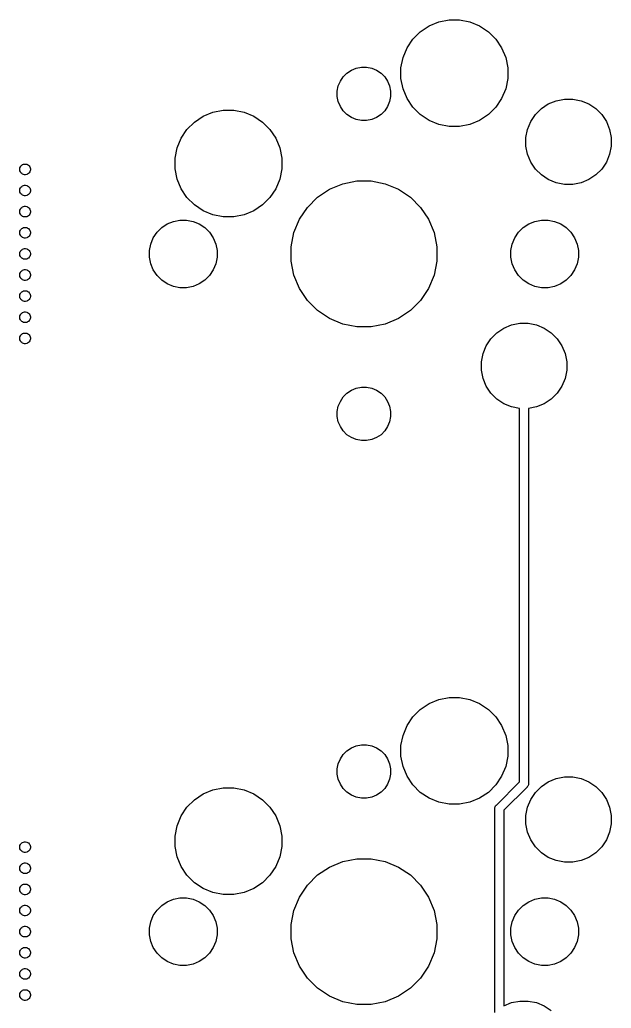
# Model space of a CAD drawing. Extents: x 52 to 337, y -159 to -34.
# Drawn here: x 195.11 to 211.74, y -72 to -44.22 of the extents above; entities that cross this region are included whole.
import ezdxf

# ---------------------------------------------------------------- set-up
doc = ezdxf.new("R2010")
doc.units = 0
doc.layers.add('BLACK', color=7, linetype='CONTINUOUS')

msp = doc.modelspace()

# ---------------------------------------------------------------- linework, layer by layer
at = {"layer": 'BLACK', "linetype": 'CONTINUOUS'}
for p, q in [((206.371, -44.5549), (206.617, -44.3907)), ((206.617, -44.3907), (206.89, -44.2776)), ((206.89, -44.2776), (207.18, -44.22)), ((207.18, -44.22), (207.475, -44.22)), ((207.475, -44.22), (207.765, -44.2776)), ((207.765, -44.2776), (208.038, -44.3907)), ((208.038, -44.3907), (208.284, -44.5549)), ((206.162, -44.7638), (206.371, -44.5549)), ((208.284, -44.5549), (208.493, -44.7638)), ((205.998, -45.0095), (206.162, -44.7638)), ((208.493, -44.7638), (208.657, -45.0095)), ((205.827, -45.5723), (205.885, -45.2825)), ((205.885, -45.2825), (205.998, -45.0095)), ((208.657, -45.0095), (208.77, -45.2825)), ((208.77, -45.2825), (208.827, -45.5723)), ((204.569, -45.5788), (204.714, -45.55)), ((204.714, -45.55), (204.861, -45.55)), ((204.861, -45.55), (205.006, -45.5788)), ((204.123, -45.9447), (204.205, -45.8219)), ((204.205, -45.8219), (204.309, -45.7174)), ((204.309, -45.7174), (204.432, -45.6354)), ((204.432, -45.6354), (204.569, -45.5788)), ((205.006, -45.5788), (205.143, -45.6354)), ((205.143, -45.6354), (205.266, -45.7174)), ((205.266, -45.7174), (205.37, -45.8219)), ((205.37, -45.8219), (205.452, -45.9447)), ((205.827, -45.8677), (205.827, -45.5723)), ((208.827, -45.5723), (208.827, -45.8677)), ((204.037, -46.2261), (204.066, -46.0812)), ((204.066, -46.0812), (204.123, -45.9447)), ((205.452, -45.9447), (205.509, -46.0812)), ((205.509, -46.0812), (205.537, -46.2261)), ((205.885, -46.1575), (205.827, -45.8677)), ((208.827, -45.8677), (208.77, -46.1575)), ((204.037, -46.3739), (204.037, -46.2261)), ((204.066, -46.5188), (204.037, -46.3739)), ((205.537, -46.3739), (205.509, -46.5188)), ((205.537, -46.2261), (205.537, -46.3739)), ((205.998, -46.4305), (205.885, -46.1575)), ((208.77, -46.1575), (208.657, -46.4305)), ((204.123, -46.6553), (204.066, -46.5188)), ((204.205, -46.7781), (204.123, -46.6553)), ((205.452, -46.6553), (205.37, -46.7781)), ((205.509, -46.5188), (205.452, -46.6553)), ((206.162, -46.6762), (205.998, -46.4305)), ((208.657, -46.4305), (208.493, -46.6762)), ((209.773, -46.7179), (209.969, -46.5866)), ((209.969, -46.5866), (210.187, -46.4961)), ((210.187, -46.4961), (210.419, -46.45)), ((210.419, -46.45), (210.656, -46.45)), ((210.656, -46.45), (210.888, -46.4961)), ((210.888, -46.4961), (211.106, -46.5866)), ((211.106, -46.5866), (211.302, -46.7179)), ((200.021, -47.0949), (200.267, -46.9307)), ((200.267, -46.9307), (200.54, -46.8176)), ((200.54, -46.8176), (200.83, -46.76)), ((200.83, -46.76), (201.125, -46.76)), ((201.125, -46.76), (201.415, -46.8176)), ((201.415, -46.8176), (201.688, -46.9307)), ((201.688, -46.9307), (201.934, -47.0949)), ((204.309, -46.8826), (204.205, -46.7781)), ((204.432, -46.9646), (204.309, -46.8826)), ((205.266, -46.8826), (205.143, -46.9646)), ((205.37, -46.7781), (205.266, -46.8826)), ((206.371, -46.8851), (206.162, -46.6762)), ((206.617, -47.0493), (206.371, -46.8851)), ((208.284, -46.8851), (208.038, -47.0493)), ((208.493, -46.6762), (208.284, -46.8851)), ((209.474, -47.0816), (209.605, -46.885)), ((209.605, -46.885), (209.773, -46.7179)), ((211.302, -46.7179), (211.47, -46.885)), ((211.47, -46.885), (211.601, -47.0816)), ((199.812, -47.3038), (200.021, -47.0949)), ((201.934, -47.0949), (202.143, -47.3038)), ((204.569, -47.0212), (204.432, -46.9646)), ((204.714, -47.05), (204.569, -47.0212)), ((204.861, -47.05), (204.714, -47.05)), ((205.006, -47.0212), (204.861, -47.05)), ((205.143, -46.9646), (205.006, -47.0212)), ((206.89, -47.1624), (206.617, -47.0493)), ((207.18, -47.22), (206.89, -47.1624)), ((207.475, -47.22), (207.18, -47.22)), ((207.765, -47.1624), (207.475, -47.22)), ((208.038, -47.0493), (207.765, -47.1624)), ((209.384, -47.3), (209.474, -47.0816)), ((211.601, -47.0816), (211.691, -47.3)), ((199.648, -47.5495), (199.812, -47.3038)), ((202.143, -47.3038), (202.307, -47.5495)), ((209.337, -47.5318), (209.384, -47.3)), ((211.691, -47.3), (211.737, -47.5318)), ((199.535, -47.8225), (199.648, -47.5495)), ((202.307, -47.5495), (202.42, -47.8225)), ((209.337, -47.7682), (209.337, -47.5318)), ((209.384, -48), (209.337, -47.7682)), ((211.737, -47.7682), (211.691, -48)), ((211.737, -47.5318), (211.737, -47.7682)), ((199.477, -48.1123), (199.535, -47.8225)), ((202.42, -47.8225), (202.477, -48.1123)), ((209.474, -48.2184), (209.384, -48)), ((211.691, -48), (211.601, -48.2184)), ((195.13, -48.3539), (195.146, -48.3294)), ((195.146, -48.3294), (195.167, -48.3085)), ((195.167, -48.3085), (195.191, -48.2921)), ((195.191, -48.2921), (195.219, -48.2808)), ((195.219, -48.2808), (195.248, -48.275)), ((195.248, -48.275), (195.277, -48.275)), ((195.277, -48.275), (195.306, -48.2808)), ((195.306, -48.2808), (195.334, -48.2921)), ((195.334, -48.2921), (195.358, -48.3085)), ((195.358, -48.3085), (195.379, -48.3294)), ((195.379, -48.3294), (195.395, -48.3539)), ((199.477, -48.4077), (199.477, -48.1123)), ((202.477, -48.1123), (202.477, -48.4077)), ((209.605, -48.415), (209.474, -48.2184)), ((211.601, -48.2184), (211.47, -48.415)), ((195.112, -48.4102), (195.118, -48.3812)), ((195.112, -48.4398), (195.112, -48.4102)), ((195.118, -48.4688), (195.112, -48.4398)), ((195.118, -48.3812), (195.13, -48.3539)), ((195.13, -48.4961), (195.118, -48.4688)), ((195.146, -48.5206), (195.13, -48.4961)), ((195.167, -48.5415), (195.146, -48.5206)), ((195.191, -48.5579), (195.167, -48.5415)), ((195.219, -48.5692), (195.191, -48.5579)), ((195.248, -48.575), (195.219, -48.5692)), ((195.277, -48.575), (195.248, -48.575)), ((195.306, -48.5692), (195.277, -48.575)), ((195.334, -48.5579), (195.306, -48.5692)), ((195.358, -48.5415), (195.334, -48.5579)), ((195.379, -48.5206), (195.358, -48.5415)), ((195.395, -48.4961), (195.379, -48.5206)), ((195.395, -48.3539), (195.407, -48.3812)), ((195.407, -48.4688), (195.395, -48.4961)), ((195.407, -48.3812), (195.412, -48.4102)), ((195.412, -48.4398), (195.407, -48.4688)), ((195.412, -48.4102), (195.412, -48.4398)), ((199.535, -48.6975), (199.477, -48.4077)), ((202.477, -48.4077), (202.42, -48.6975)), ((209.773, -48.5821), (209.605, -48.415)), ((209.969, -48.7134), (209.773, -48.5821)), ((211.302, -48.5821), (211.106, -48.7134)), ((211.47, -48.415), (211.302, -48.5821)), ((195.167, -48.9022), (195.191, -48.8858)), ((195.191, -48.8858), (195.219, -48.8745)), ((195.219, -48.8745), (195.248, -48.8687)), ((195.248, -48.8687), (195.277, -48.8687)), ((195.277, -48.8687), (195.306, -48.8745)), ((195.306, -48.8745), (195.334, -48.8858)), ((195.334, -48.8858), (195.358, -48.9022)), ((199.648, -48.9705), (199.535, -48.6975)), ((202.42, -48.6975), (202.307, -48.9705)), ((203.816, -48.9833), (204.19, -48.8288)), ((204.19, -48.8288), (204.586, -48.75)), ((204.586, -48.75), (204.989, -48.75)), ((204.989, -48.75), (205.385, -48.8288)), ((205.385, -48.8288), (205.759, -48.9833)), ((210.187, -48.8039), (209.969, -48.7134)), ((210.419, -48.85), (210.187, -48.8039)), ((210.656, -48.85), (210.419, -48.85)), ((210.888, -48.8039), (210.656, -48.85)), ((211.106, -48.7134), (210.888, -48.8039)), ((195.112, -49.004), (195.118, -48.975)), ((195.112, -49.0335), (195.112, -49.004)), ((195.118, -49.0625), (195.112, -49.0335)), ((195.118, -48.975), (195.13, -48.9477)), ((195.13, -49.0898), (195.118, -49.0625)), ((195.13, -48.9477), (195.146, -48.9231)), ((195.146, -49.1144), (195.13, -49.0898)), ((195.146, -48.9231), (195.167, -48.9022)), ((195.167, -49.1353), (195.146, -49.1144)), ((195.191, -49.1517), (195.167, -49.1353)), ((195.219, -49.163), (195.191, -49.1517)), ((195.248, -49.1687), (195.219, -49.163)), ((195.277, -49.1687), (195.248, -49.1687)), ((195.306, -49.163), (195.277, -49.1687)), ((195.334, -49.1517), (195.306, -49.163)), ((195.358, -49.1353), (195.334, -49.1517)), ((195.358, -48.9022), (195.379, -48.9231)), ((195.379, -49.1144), (195.358, -49.1353)), ((195.379, -48.9231), (195.395, -48.9477)), ((195.395, -49.0898), (195.379, -49.1144)), ((195.395, -48.9477), (195.407, -48.975)), ((195.407, -49.0625), (195.395, -49.0898)), ((195.407, -48.975), (195.412, -49.004)), ((195.412, -49.0335), (195.407, -49.0625)), ((195.412, -49.004), (195.412, -49.0335)), ((199.812, -49.2162), (199.648, -48.9705)), ((202.307, -48.9705), (202.143, -49.2162)), ((203.481, -49.2077), (203.816, -48.9833)), ((205.759, -48.9833), (206.094, -49.2077)), ((200.021, -49.4251), (199.812, -49.2162)), ((200.267, -49.5893), (200.021, -49.4251)), ((201.934, -49.4251), (201.688, -49.5893)), ((202.143, -49.2162), (201.934, -49.4251)), ((203.195, -49.4932), (203.481, -49.2077)), ((206.094, -49.2077), (206.38, -49.4932)), ((195.112, -49.5977), (195.118, -49.5687)), ((195.112, -49.6273), (195.112, -49.5977)), ((195.118, -49.6563), (195.112, -49.6273)), ((195.118, -49.5687), (195.13, -49.5414)), ((195.13, -49.6836), (195.118, -49.6563)), ((195.13, -49.5414), (195.146, -49.5169)), ((195.146, -49.7081), (195.13, -49.6836)), ((195.146, -49.5169), (195.167, -49.496)), ((195.167, -49.729), (195.146, -49.7081)), ((195.167, -49.496), (195.191, -49.4796)), ((195.191, -49.7454), (195.167, -49.729)), ((195.191, -49.4796), (195.219, -49.4683)), ((195.219, -49.4683), (195.248, -49.4625)), ((195.248, -49.4625), (195.277, -49.4625)), ((195.277, -49.4625), (195.306, -49.4683)), ((195.306, -49.4683), (195.334, -49.4796)), ((195.334, -49.4796), (195.358, -49.496)), ((195.358, -49.729), (195.334, -49.7454)), ((195.358, -49.496), (195.379, -49.5169)), ((195.379, -49.7081), (195.358, -49.729)), ((195.379, -49.5169), (195.395, -49.5414)), ((195.395, -49.6836), (195.379, -49.7081)), ((195.395, -49.5414), (195.407, -49.5687)), ((195.407, -49.6563), (195.395, -49.6836)), ((195.407, -49.5687), (195.412, -49.5977)), ((195.412, -49.6273), (195.407, -49.6563)), ((195.412, -49.5977), (195.412, -49.6273)), ((200.54, -49.7024), (200.267, -49.5893)), ((200.83, -49.76), (200.54, -49.7024)), ((201.415, -49.7024), (201.125, -49.76)), ((201.688, -49.5893), (201.415, -49.7024)), ((202.971, -49.829), (203.195, -49.4932)), ((206.38, -49.4932), (206.604, -49.829)), ((195.219, -49.7567), (195.191, -49.7454)), ((195.248, -49.7625), (195.219, -49.7567)), ((195.277, -49.7625), (195.248, -49.7625)), ((195.306, -49.7567), (195.277, -49.7625)), ((195.334, -49.7454), (195.306, -49.7567)), ((199.102, -50.0621), (199.258, -49.9581)), ((199.258, -49.9581), (199.43, -49.8865)), ((199.43, -49.8865), (199.614, -49.85)), ((199.614, -49.85), (199.801, -49.85)), ((199.801, -49.85), (199.985, -49.8865)), ((199.985, -49.8865), (200.157, -49.9581)), ((200.157, -49.9581), (200.313, -50.0621)), ((201.125, -49.76), (200.83, -49.76)), ((202.816, -50.202), (202.971, -49.829)), ((206.604, -49.829), (206.759, -50.202)), ((209.262, -50.0621), (209.418, -49.9581)), ((209.418, -49.9581), (209.59, -49.8865)), ((209.59, -49.8865), (209.774, -49.85)), ((209.774, -49.85), (209.961, -49.85)), ((209.961, -49.85), (210.145, -49.8865)), ((210.145, -49.8865), (210.317, -49.9581)), ((210.317, -49.9581), (210.473, -50.0621)), ((195.112, -50.1915), (195.118, -50.1625)), ((195.112, -50.221), (195.112, -50.1915)), ((195.118, -50.25), (195.112, -50.221)), ((195.118, -50.1625), (195.13, -50.1352)), ((195.13, -50.2773), (195.118, -50.25)), ((195.13, -50.1352), (195.146, -50.1106)), ((195.146, -50.3019), (195.13, -50.2773)), ((195.146, -50.1106), (195.167, -50.0897)), ((195.167, -50.0897), (195.191, -50.0733)), ((195.191, -50.0733), (195.219, -50.062)), ((195.219, -50.062), (195.248, -50.0562)), ((195.248, -50.0562), (195.277, -50.0562)), ((195.277, -50.0562), (195.306, -50.062)), ((195.306, -50.062), (195.334, -50.0733)), ((195.334, -50.0733), (195.358, -50.0897)), ((195.358, -50.0897), (195.379, -50.1106)), ((195.379, -50.1106), (195.395, -50.1352)), ((195.395, -50.2773), (195.379, -50.3019)), ((195.395, -50.1352), (195.407, -50.1625)), ((195.407, -50.25), (195.395, -50.2773)), ((195.407, -50.1625), (195.412, -50.1915)), ((195.412, -50.221), (195.407, -50.25)), ((195.412, -50.1915), (195.412, -50.221)), ((198.866, -50.35), (198.97, -50.1944)), ((198.97, -50.1944), (199.102, -50.0621)), ((200.313, -50.0621), (200.445, -50.1944)), ((200.445, -50.1944), (200.549, -50.35)), ((202.737, -50.5981), (202.816, -50.202)), ((206.759, -50.202), (206.837, -50.5981)), ((209.026, -50.35), (209.13, -50.1944)), ((209.13, -50.1944), (209.262, -50.0621)), ((210.473, -50.0621), (210.605, -50.1944)), ((210.605, -50.1944), (210.709, -50.35)), ((195.167, -50.3228), (195.146, -50.3019)), ((195.191, -50.3392), (195.167, -50.3228)), ((195.219, -50.3505), (195.191, -50.3392)), ((195.248, -50.3562), (195.219, -50.3505)), ((195.277, -50.3562), (195.248, -50.3562)), ((195.306, -50.3505), (195.277, -50.3562)), ((195.334, -50.3392), (195.306, -50.3505)), ((195.358, -50.3228), (195.334, -50.3392)), ((195.379, -50.3019), (195.358, -50.3228)), ((198.757, -50.7064), (198.794, -50.5229)), ((198.794, -50.5229), (198.866, -50.35)), ((200.549, -50.35), (200.621, -50.5229)), ((200.621, -50.5229), (200.657, -50.7064)), ((208.917, -50.7064), (208.954, -50.5229)), ((208.954, -50.5229), (209.026, -50.35)), ((210.709, -50.35), (210.781, -50.5229)), ((210.781, -50.5229), (210.817, -50.7064)), ((195.112, -50.7852), (195.118, -50.7562)), ((195.112, -50.8148), (195.112, -50.7852)), ((195.118, -50.8438), (195.112, -50.8148)), ((195.118, -50.7562), (195.13, -50.7289)), ((195.13, -50.7289), (195.146, -50.7044)), ((195.146, -50.7044), (195.167, -50.6835)), ((195.167, -50.6835), (195.191, -50.6671)), ((195.191, -50.6671), (195.219, -50.6558)), ((195.219, -50.6558), (195.248, -50.65)), ((195.248, -50.65), (195.277, -50.65)), ((195.277, -50.65), (195.306, -50.6558)), ((195.306, -50.6558), (195.334, -50.6671)), ((195.334, -50.6671), (195.358, -50.6835)), ((195.358, -50.6835), (195.379, -50.7044)), ((195.379, -50.7044), (195.395, -50.7289)), ((195.395, -50.7289), (195.407, -50.7562)), ((195.407, -50.7562), (195.412, -50.7852)), ((195.412, -50.8148), (195.407, -50.8438)), ((195.412, -50.7852), (195.412, -50.8148)), ((198.757, -50.8936), (198.757, -50.7064)), ((200.657, -50.7064), (200.657, -50.8936)), ((202.737, -51.0019), (202.737, -50.5981)), ((206.837, -50.5981), (206.837, -51.0019)), ((208.917, -50.8936), (208.917, -50.7064)), ((210.817, -50.7064), (210.817, -50.8936)), ((195.13, -50.8711), (195.118, -50.8438)), ((195.146, -50.8956), (195.13, -50.8711)), ((195.167, -50.9165), (195.146, -50.8956)), ((195.191, -50.9329), (195.167, -50.9165)), ((195.219, -50.9442), (195.191, -50.9329)), ((195.248, -50.95), (195.219, -50.9442)), ((195.277, -50.95), (195.248, -50.95)), ((195.306, -50.9442), (195.277, -50.95)), ((195.334, -50.9329), (195.306, -50.9442)), ((195.358, -50.9165), (195.334, -50.9329)), ((195.379, -50.8956), (195.358, -50.9165)), ((195.395, -50.8711), (195.379, -50.8956)), ((195.407, -50.8438), (195.395, -50.8711)), ((198.794, -51.0771), (198.757, -50.8936)), ((198.866, -51.25), (198.794, -51.0771)), ((200.621, -51.0771), (200.549, -51.25)), ((200.657, -50.8936), (200.621, -51.0771)), ((202.816, -51.398), (202.737, -51.0019)), ((206.837, -51.0019), (206.759, -51.398)), ((208.954, -51.0771), (208.917, -50.8936)), ((209.026, -51.25), (208.954, -51.0771)), ((210.781, -51.0771), (210.709, -51.25)), ((210.817, -50.8936), (210.781, -51.0771)), ((195.112, -51.379), (195.118, -51.35)), ((195.112, -51.4085), (195.112, -51.379)), ((195.118, -51.35), (195.13, -51.3227)), ((195.13, -51.3227), (195.146, -51.2981)), ((195.146, -51.2981), (195.167, -51.2772)), ((195.167, -51.2772), (195.191, -51.2608)), ((195.191, -51.2608), (195.219, -51.2495)), ((195.219, -51.2495), (195.248, -51.2437)), ((195.248, -51.2437), (195.277, -51.2437)), ((195.277, -51.2437), (195.306, -51.2495)), ((195.306, -51.2495), (195.334, -51.2608)), ((195.334, -51.2608), (195.358, -51.2772)), ((195.358, -51.2772), (195.379, -51.2981)), ((195.379, -51.2981), (195.395, -51.3227)), ((195.395, -51.3227), (195.407, -51.35)), ((195.407, -51.35), (195.412, -51.379)), ((195.412, -51.379), (195.412, -51.4085)), ((198.97, -51.4056), (198.866, -51.25)), ((200.549, -51.25), (200.445, -51.4056)), ((202.971, -51.771), (202.816, -51.398)), ((206.759, -51.398), (206.604, -51.771)), ((209.13, -51.4056), (209.026, -51.25)), ((210.709, -51.25), (210.605, -51.4056)), ((195.118, -51.4375), (195.112, -51.4085)), ((195.13, -51.4648), (195.118, -51.4375)), ((195.146, -51.4894), (195.13, -51.4648)), ((195.167, -51.5103), (195.146, -51.4894)), ((195.191, -51.5267), (195.167, -51.5103)), ((195.219, -51.538), (195.191, -51.5267)), ((195.248, -51.5437), (195.219, -51.538)), ((195.277, -51.5437), (195.248, -51.5437)), ((195.306, -51.538), (195.277, -51.5437)), ((195.334, -51.5267), (195.306, -51.538)), ((195.358, -51.5103), (195.334, -51.5267)), ((195.379, -51.4894), (195.358, -51.5103)), ((195.395, -51.4648), (195.379, -51.4894)), ((195.407, -51.4375), (195.395, -51.4648)), ((195.412, -51.4085), (195.407, -51.4375)), ((199.102, -51.5379), (198.97, -51.4056)), ((199.258, -51.6419), (199.102, -51.5379)), ((199.43, -51.7135), (199.258, -51.6419)), ((200.157, -51.6419), (199.985, -51.7135)), ((200.313, -51.5379), (200.157, -51.6419)), ((200.445, -51.4056), (200.313, -51.5379)), ((209.262, -51.5379), (209.13, -51.4056)), ((209.418, -51.6419), (209.262, -51.5379)), ((209.59, -51.7135), (209.418, -51.6419)), ((210.317, -51.6419), (210.145, -51.7135)), ((210.473, -51.5379), (210.317, -51.6419)), ((210.605, -51.4056), (210.473, -51.5379)), ((195.112, -51.9727), (195.118, -51.9437)), ((195.118, -51.9437), (195.13, -51.9164)), ((195.13, -51.9164), (195.146, -51.8919)), ((195.146, -51.8919), (195.167, -51.871)), ((195.167, -51.871), (195.191, -51.8546)), ((195.191, -51.8546), (195.219, -51.8433)), ((195.219, -51.8433), (195.248, -51.8375)), ((195.248, -51.8375), (195.277, -51.8375)), ((195.277, -51.8375), (195.306, -51.8433)), ((195.306, -51.8433), (195.334, -51.8546)), ((195.334, -51.8546), (195.358, -51.871)), ((195.358, -51.871), (195.379, -51.8919)), ((195.379, -51.8919), (195.395, -51.9164)), ((195.395, -51.9164), (195.407, -51.9437)), ((195.407, -51.9437), (195.412, -51.9727)), ((199.614, -51.75), (199.43, -51.7135)), ((199.801, -51.75), (199.614, -51.75)), ((199.985, -51.7135), (199.801, -51.75)), ((203.195, -52.1068), (202.971, -51.771)), ((206.604, -51.771), (206.38, -52.1068)), ((209.774, -51.75), (209.59, -51.7135)), ((209.961, -51.75), (209.774, -51.75)), ((210.145, -51.7135), (209.961, -51.75)), ((195.112, -52.0023), (195.112, -51.9727)), ((195.118, -52.0313), (195.112, -52.0023)), ((195.13, -52.0586), (195.118, -52.0313)), ((195.146, -52.0831), (195.13, -52.0586)), ((195.167, -52.104), (195.146, -52.0831)), ((195.191, -52.1204), (195.167, -52.104)), ((195.219, -52.1317), (195.191, -52.1204)), ((195.248, -52.1375), (195.219, -52.1317)), ((195.277, -52.1375), (195.248, -52.1375)), ((195.306, -52.1317), (195.277, -52.1375)), ((195.334, -52.1204), (195.306, -52.1317)), ((195.358, -52.104), (195.334, -52.1204)), ((195.379, -52.0831), (195.358, -52.104)), ((195.395, -52.0586), (195.379, -52.0831)), ((195.407, -52.0313), (195.395, -52.0586)), ((195.412, -52.0023), (195.407, -52.0313)), ((195.412, -51.9727), (195.412, -52.0023)), ((203.481, -52.3923), (203.195, -52.1068)), ((206.38, -52.1068), (206.094, -52.3923)), ((195.13, -52.5102), (195.146, -52.4856)), ((195.146, -52.4856), (195.167, -52.4647)), ((195.167, -52.4647), (195.191, -52.4483)), ((195.191, -52.4483), (195.219, -52.437)), ((195.219, -52.437), (195.248, -52.4312)), ((195.248, -52.4312), (195.277, -52.4312)), ((195.277, -52.4312), (195.306, -52.437)), ((195.306, -52.437), (195.334, -52.4483)), ((195.334, -52.4483), (195.358, -52.4647)), ((195.358, -52.4647), (195.379, -52.4856)), ((195.379, -52.4856), (195.395, -52.5102)), ((203.816, -52.6167), (203.481, -52.3923)), ((206.094, -52.3923), (205.759, -52.6167)), ((195.112, -52.5665), (195.118, -52.5375)), ((195.112, -52.596), (195.112, -52.5665)), ((195.118, -52.625), (195.112, -52.596)), ((195.118, -52.5375), (195.13, -52.5102)), ((195.13, -52.6523), (195.118, -52.625)), ((195.146, -52.6769), (195.13, -52.6523)), ((195.167, -52.6978), (195.146, -52.6769)), ((195.191, -52.7142), (195.167, -52.6978)), ((195.219, -52.7255), (195.191, -52.7142)), ((195.248, -52.7312), (195.219, -52.7255)), ((195.277, -52.7312), (195.248, -52.7312)), ((195.306, -52.7255), (195.277, -52.7312)), ((195.334, -52.7142), (195.306, -52.7255)), ((195.358, -52.6978), (195.334, -52.7142)), ((195.379, -52.6769), (195.358, -52.6978)), ((195.395, -52.6523), (195.379, -52.6769)), ((195.395, -52.5102), (195.407, -52.5375)), ((195.407, -52.625), (195.395, -52.6523)), ((195.407, -52.5375), (195.412, -52.5665)), ((195.412, -52.596), (195.407, -52.625)), ((195.412, -52.5665), (195.412, -52.596)), ((204.19, -52.7712), (203.816, -52.6167)), ((204.586, -52.85), (204.19, -52.7712)), ((205.385, -52.7712), (204.989, -52.85)), ((205.759, -52.6167), (205.385, -52.7712)), ((208.937, -52.7961), (209.169, -52.75)), ((209.169, -52.75), (209.406, -52.75)), ((209.406, -52.75), (209.638, -52.7961)), ((195.146, -53.0794), (195.167, -53.0585)), ((195.167, -53.0585), (195.191, -53.0421)), ((195.191, -53.0421), (195.219, -53.0308)), ((195.219, -53.0308), (195.248, -53.025)), ((195.248, -53.025), (195.277, -53.025)), ((195.277, -53.025), (195.306, -53.0308)), ((195.306, -53.0308), (195.334, -53.0421)), ((195.334, -53.0421), (195.358, -53.0585)), ((195.358, -53.0585), (195.379, -53.0794)), ((204.989, -52.85), (204.586, -52.85)), ((208.355, -53.185), (208.523, -53.0179)), ((208.523, -53.0179), (208.719, -52.8866)), ((208.719, -52.8866), (208.937, -52.7961)), ((209.638, -52.7961), (209.856, -52.8866)), ((209.856, -52.8866), (210.052, -53.0179)), ((210.052, -53.0179), (210.22, -53.185)), ((195.112, -53.1602), (195.118, -53.1312)), ((195.112, -53.1898), (195.112, -53.1602)), ((195.118, -53.2188), (195.112, -53.1898)), ((195.118, -53.1312), (195.13, -53.1039)), ((195.13, -53.2461), (195.118, -53.2188)), ((195.13, -53.1039), (195.146, -53.0794)), ((195.146, -53.2706), (195.13, -53.2461)), ((195.167, -53.2915), (195.146, -53.2706)), ((195.191, -53.3079), (195.167, -53.2915)), ((195.219, -53.3192), (195.191, -53.3079)), ((195.248, -53.325), (195.219, -53.3192)), ((195.277, -53.325), (195.248, -53.325)), ((195.306, -53.3192), (195.277, -53.325)), ((195.334, -53.3079), (195.306, -53.3192)), ((195.358, -53.2915), (195.334, -53.3079)), ((195.379, -53.2706), (195.358, -53.2915)), ((195.379, -53.0794), (195.395, -53.1039)), ((195.395, -53.2461), (195.379, -53.2706)), ((195.395, -53.1039), (195.407, -53.1312)), ((195.407, -53.2188), (195.395, -53.2461)), ((195.407, -53.1312), (195.412, -53.1602)), ((195.412, -53.1898), (195.407, -53.2188)), ((195.412, -53.1602), (195.412, -53.1898)), ((208.224, -53.3816), (208.355, -53.185)), ((210.22, -53.185), (210.351, -53.3816)), ((208.087, -53.8318), (208.134, -53.6)), ((208.134, -53.6), (208.224, -53.3816)), ((210.351, -53.3816), (210.441, -53.6)), ((210.441, -53.6), (210.487, -53.8318)), ((208.087, -54.0682), (208.087, -53.8318)), ((210.487, -53.8318), (210.487, -54.0682)), ((208.134, -54.3), (208.087, -54.0682)), ((210.487, -54.0682), (210.441, -54.3)), ((208.224, -54.5184), (208.134, -54.3)), ((210.441, -54.3), (210.351, -54.5184)), ((204.205, -54.8219), (204.309, -54.7174)), ((204.309, -54.7174), (204.432, -54.6354)), ((204.432, -54.6354), (204.569, -54.5788)), ((204.569, -54.5788), (204.714, -54.55)), ((204.714, -54.55), (204.861, -54.55)), ((204.861, -54.55), (205.006, -54.5788)), ((205.006, -54.5788), (205.143, -54.6354)), ((205.143, -54.6354), (205.266, -54.7174)), ((205.266, -54.7174), (205.37, -54.8219)), ((208.355, -54.715), (208.224, -54.5184)), ((208.523, -54.8821), (208.355, -54.715)), ((210.22, -54.715), (210.052, -54.8821)), ((210.351, -54.5184), (210.22, -54.715)), ((204.066, -55.0812), (204.123, -54.9447)), ((204.123, -54.9447), (204.205, -54.8219)), ((205.37, -54.8219), (205.452, -54.9447)), ((205.452, -54.9447), (205.509, -55.0812)), ((208.719, -55.0134), (208.523, -54.8821)), ((210.052, -54.8821), (209.856, -55.0134)), ((204.037, -55.2261), (204.066, -55.0812)), ((204.037, -55.3739), (204.037, -55.2261)), ((205.509, -55.0812), (205.537, -55.2261)), ((205.537, -55.2261), (205.537, -55.3739)), ((208.937, -55.1039), (208.719, -55.0134)), ((209.162, -55.1486), (208.937, -55.1039)), ((209.163, -65.6412), (209.162, -55.1486)), ((209.638, -55.1039), (209.412, -55.1486)), ((209.412, -55.1486), (209.412, -65.6869)), ((209.856, -55.0134), (209.638, -55.1039)), ((204.066, -55.5188), (204.037, -55.3739)), ((204.123, -55.6553), (204.066, -55.5188)), ((205.509, -55.5188), (205.452, -55.6553)), ((205.537, -55.3739), (205.509, -55.5188)), ((204.205, -55.7781), (204.123, -55.6553)), ((204.309, -55.8826), (204.205, -55.7781)), ((205.37, -55.7781), (205.266, -55.8826)), ((205.452, -55.6553), (205.37, -55.7781)), ((204.432, -55.9646), (204.309, -55.8826)), ((204.569, -56.0212), (204.432, -55.9646)), ((204.714, -56.05), (204.569, -56.0212)), ((204.861, -56.05), (204.714, -56.05)), ((205.006, -56.0212), (204.861, -56.05)), ((205.143, -55.9646), (205.006, -56.0212)), ((205.266, -55.8826), (205.143, -55.9646)), ((206.617, -63.4407), (206.89, -63.3276)), ((206.89, -63.3276), (207.18, -63.27)), ((207.18, -63.27), (207.475, -63.27)), ((207.475, -63.27), (207.765, -63.3276)), ((207.765, -63.3276), (208.038, -63.4407)), ((206.162, -63.8138), (206.371, -63.6049)), ((206.371, -63.6049), (206.617, -63.4407)), ((208.038, -63.4407), (208.284, -63.6049)), ((208.284, -63.6049), (208.493, -63.8138)), ((205.998, -64.0595), (206.162, -63.8138)), ((208.493, -63.8138), (208.657, -64.0595)), ((205.885, -64.3325), (205.998, -64.0595)), ((208.657, -64.0595), (208.77, -64.3325)), ((205.827, -64.6223), (205.885, -64.3325)), ((208.77, -64.3325), (208.827, -64.6223)), ((204.309, -64.7674), (204.432, -64.6854)), ((204.432, -64.6854), (204.569, -64.6288)), ((204.569, -64.6288), (204.714, -64.6)), ((204.714, -64.6), (204.861, -64.6)), ((204.861, -64.6), (205.006, -64.6288)), ((205.006, -64.6288), (205.143, -64.6854)), ((205.143, -64.6854), (205.266, -64.7674)), ((205.827, -64.9177), (205.827, -64.6223)), ((208.827, -64.6223), (208.827, -64.9177)), ((204.066, -65.1312), (204.123, -64.9947)), ((204.123, -64.9947), (204.205, -64.8719)), ((204.205, -64.8719), (204.309, -64.7674)), ((205.266, -64.7674), (205.37, -64.8719)), ((205.37, -64.8719), (205.452, -64.9947)), ((205.452, -64.9947), (205.509, -65.1312)), ((205.885, -65.2075), (205.827, -64.9177)), ((208.827, -64.9177), (208.77, -65.2075)), ((204.037, -65.2761), (204.066, -65.1312)), ((204.037, -65.4239), (204.037, -65.2761)), ((205.509, -65.1312), (205.537, -65.2761)), ((205.537, -65.2761), (205.537, -65.4239)), ((205.998, -65.4805), (205.885, -65.2075)), ((208.77, -65.2075), (208.657, -65.4805)), ((204.066, -65.5688), (204.037, -65.4239)), ((205.537, -65.4239), (205.509, -65.5688)), ((206.162, -65.7262), (205.998, -65.4805)), ((208.657, -65.4805), (208.493, -65.7262)), ((209.969, -65.6366), (210.187, -65.5461)), ((210.187, -65.5461), (210.419, -65.5)), ((210.419, -65.5), (210.656, -65.5)), ((210.656, -65.5), (210.888, -65.5461)), ((210.888, -65.5461), (211.106, -65.6366)), ((200.54, -65.8676), (200.83, -65.81)), ((200.83, -65.81), (201.125, -65.81)), ((201.125, -65.81), (201.415, -65.8676)), ((204.123, -65.7053), (204.066, -65.5688)), ((204.205, -65.8281), (204.123, -65.7053)), ((204.309, -65.9326), (204.205, -65.8281)), ((205.37, -65.8281), (205.266, -65.9326)), ((205.452, -65.7053), (205.37, -65.8281)), ((205.509, -65.5688), (205.452, -65.7053)), ((206.371, -65.9351), (206.162, -65.7262)), ((208.493, -65.7262), (208.284, -65.9351)), ((208.508, -66.2953), (209.163, -65.6412)), ((209.372, -65.7857), (208.717, -66.4398)), ((209.376, -65.7818), (209.372, -65.7857)), ((209.388, -65.7679), (209.376, -65.7818)), ((209.392, -65.7628), (209.388, -65.7679)), ((209.404, -65.7411), (209.392, -65.7628)), ((209.408, -65.7262), (209.404, -65.7411)), ((209.411, -65.7175), (209.408, -65.7262)), ((209.412, -65.6991), (209.411, -65.7175)), ((209.412, -65.6869), (209.413, -65.693)), ((209.413, -65.693), (209.412, -65.6991)), ((209.412, -65.6991), (209.412, -65.6991)), ((209.605, -65.935), (209.773, -65.7679)), ((209.773, -65.7679), (209.969, -65.6366)), ((211.106, -65.6366), (211.302, -65.7679)), ((211.302, -65.7679), (211.47, -65.935)), ((200.021, -66.1449), (200.267, -65.9807)), ((200.267, -65.9807), (200.54, -65.8676)), ((201.415, -65.8676), (201.688, -65.9807)), ((201.688, -65.9807), (201.934, -66.1449)), ((204.432, -66.0146), (204.309, -65.9326)), ((204.569, -66.0712), (204.432, -66.0146)), ((204.714, -66.1), (204.569, -66.0712)), ((204.861, -66.1), (204.714, -66.1)), ((205.006, -66.0712), (204.861, -66.1)), ((205.143, -66.0146), (205.006, -66.0712)), ((205.266, -65.9326), (205.143, -66.0146)), ((206.617, -66.0993), (206.371, -65.9351)), ((206.89, -66.2124), (206.617, -66.0993)), ((208.038, -66.0993), (207.765, -66.2124)), ((208.284, -65.9351), (208.038, -66.0993)), ((209.474, -66.1316), (209.605, -65.935)), ((211.47, -65.935), (211.601, -66.1316)), ((199.648, -66.5995), (199.812, -66.3538)), ((199.812, -66.3538), (200.021, -66.1449)), ((201.934, -66.1449), (202.143, -66.3538)), ((202.143, -66.3538), (202.307, -66.5995)), ((207.18, -66.27), (206.89, -66.2124)), ((207.475, -66.27), (207.18, -66.27)), ((207.765, -66.2124), (207.475, -66.27)), ((208.467, -66.3819), (208.469, -66.3635)), ((208.467, -66.388), (208.467, -66.3819)), ((208.467, -66.3819), (208.467, -66.3819)), ((208.467, -66.3941), (208.467, -66.388)), ((208.468, -72.1229), (208.467, -66.3941)), ((208.469, -66.3635), (208.476, -66.3399)), ((208.476, -66.3399), (208.488, -66.3182)), ((208.488, -66.3182), (208.504, -66.2992)), ((208.504, -66.2992), (208.508, -66.2953)), ((209.337, -66.5818), (209.384, -66.35)), ((209.384, -66.35), (209.474, -66.1316)), ((211.601, -66.1316), (211.691, -66.35)), ((211.691, -66.35), (211.737, -66.5818)), ((199.535, -66.8725), (199.648, -66.5995)), ((202.307, -66.5995), (202.42, -66.8725)), ((208.717, -66.4398), (208.717, -71.9376)), ((209.337, -66.8182), (209.337, -66.5818)), ((211.737, -66.5818), (211.737, -66.8182)), ((199.477, -67.1623), (199.535, -66.8725)), ((202.42, -66.8725), (202.477, -67.1623)), ((209.384, -67.05), (209.337, -66.8182)), ((211.737, -66.8182), (211.691, -67.05)), ((199.477, -67.4577), (199.477, -67.1623)), ((202.477, -67.1623), (202.477, -67.4577)), ((209.474, -67.2684), (209.384, -67.05)), ((211.691, -67.05), (211.601, -67.2684)), ((195.112, -67.4602), (195.118, -67.4312)), ((195.112, -67.4898), (195.112, -67.4602)), ((195.118, -67.5188), (195.112, -67.4898)), ((195.118, -67.4312), (195.13, -67.4039)), ((195.13, -67.4039), (195.146, -67.3794)), ((195.146, -67.3794), (195.167, -67.3585)), ((195.167, -67.3585), (195.191, -67.3421)), ((195.191, -67.3421), (195.219, -67.3308)), ((195.219, -67.3308), (195.248, -67.325)), ((195.248, -67.325), (195.277, -67.325)), ((195.277, -67.325), (195.306, -67.3308)), ((195.306, -67.3308), (195.334, -67.3421)), ((195.334, -67.3421), (195.358, -67.3585)), ((195.358, -67.3585), (195.379, -67.3794)), ((195.379, -67.3794), (195.395, -67.4039)), ((195.395, -67.4039), (195.407, -67.4312)), ((195.407, -67.4312), (195.412, -67.4602)), ((195.412, -67.4898), (195.407, -67.5188)), ((195.412, -67.4602), (195.412, -67.4898)), ((199.535, -67.7475), (199.477, -67.4577)), ((202.477, -67.4577), (202.42, -67.7475)), ((209.605, -67.465), (209.474, -67.2684)), ((209.773, -67.6321), (209.605, -67.465)), ((211.47, -67.465), (211.302, -67.6321)), ((211.601, -67.2684), (211.47, -67.465)), ((195.13, -67.5461), (195.118, -67.5188)), ((195.146, -67.5706), (195.13, -67.5461)), ((195.167, -67.5915), (195.146, -67.5706)), ((195.191, -67.6079), (195.167, -67.5915)), ((195.219, -67.6192), (195.191, -67.6079)), ((195.248, -67.625), (195.219, -67.6192)), ((195.277, -67.625), (195.248, -67.625)), ((195.306, -67.6192), (195.277, -67.625)), ((195.334, -67.6079), (195.306, -67.6192)), ((195.358, -67.5915), (195.334, -67.6079)), ((195.379, -67.5706), (195.358, -67.5915)), ((195.395, -67.5461), (195.379, -67.5706)), ((195.407, -67.5188), (195.395, -67.5461)), ((199.648, -68.0205), (199.535, -67.7475)), ((202.42, -67.7475), (202.307, -68.0205)), ((209.969, -67.7634), (209.773, -67.6321)), ((210.187, -67.8539), (209.969, -67.7634)), ((211.106, -67.7634), (210.888, -67.8539)), ((211.302, -67.6321), (211.106, -67.7634)), ((195.112, -68.054), (195.118, -68.025)), ((195.112, -68.0835), (195.112, -68.054)), ((195.118, -68.025), (195.13, -67.9977)), ((195.13, -67.9977), (195.146, -67.9731)), ((195.146, -67.9731), (195.167, -67.9522)), ((195.167, -67.9522), (195.191, -67.9358)), ((195.191, -67.9358), (195.219, -67.9245)), ((195.219, -67.9245), (195.248, -67.9188)), ((195.248, -67.9188), (195.277, -67.9188)), ((195.277, -67.9188), (195.306, -67.9245)), ((195.306, -67.9245), (195.334, -67.9358)), ((195.334, -67.9358), (195.358, -67.9522)), ((195.358, -67.9522), (195.379, -67.9731)), ((195.379, -67.9731), (195.395, -67.9977)), ((195.395, -67.9977), (195.407, -68.025)), ((195.407, -68.025), (195.412, -68.054)), ((195.412, -68.054), (195.412, -68.0835)), ((199.812, -68.2662), (199.648, -68.0205)), ((202.307, -68.0205), (202.143, -68.2662)), ((203.481, -68.2577), (203.816, -68.0333)), ((203.816, -68.0333), (204.19, -67.8788)), ((204.19, -67.8788), (204.586, -67.8)), ((204.586, -67.8), (204.989, -67.8)), ((204.989, -67.8), (205.385, -67.8788)), ((205.385, -67.8788), (205.759, -68.0333)), ((205.759, -68.0333), (206.094, -68.2577)), ((210.419, -67.9), (210.187, -67.8539)), ((210.656, -67.9), (210.419, -67.9)), ((210.888, -67.8539), (210.656, -67.9)), ((195.118, -68.1125), (195.112, -68.0835)), ((195.13, -68.1398), (195.118, -68.1125)), ((195.146, -68.1644), (195.13, -68.1398)), ((195.167, -68.1853), (195.146, -68.1644)), ((195.191, -68.2017), (195.167, -68.1853)), ((195.219, -68.213), (195.191, -68.2017)), ((195.248, -68.2188), (195.219, -68.213)), ((195.277, -68.2188), (195.248, -68.2188)), ((195.306, -68.213), (195.277, -68.2188)), ((195.334, -68.2017), (195.306, -68.213)), ((195.358, -68.1853), (195.334, -68.2017)), ((195.379, -68.1644), (195.358, -68.1853)), ((195.395, -68.1398), (195.379, -68.1644)), ((195.407, -68.1125), (195.395, -68.1398)), ((195.412, -68.0835), (195.407, -68.1125)), ((200.021, -68.4751), (199.812, -68.2662)), ((202.143, -68.2662), (201.934, -68.4751)), ((203.195, -68.5432), (203.481, -68.2577)), ((206.094, -68.2577), (206.38, -68.5432)), ((195.112, -68.6477), (195.118, -68.6187)), ((195.118, -68.6187), (195.13, -68.5914)), ((195.13, -68.5914), (195.146, -68.5669)), ((195.146, -68.5669), (195.167, -68.546)), ((195.167, -68.546), (195.191, -68.5296)), ((195.191, -68.5296), (195.219, -68.5183)), ((195.219, -68.5183), (195.248, -68.5125)), ((195.248, -68.5125), (195.277, -68.5125)), ((195.277, -68.5125), (195.306, -68.5183)), ((195.306, -68.5183), (195.334, -68.5296)), ((195.334, -68.5296), (195.358, -68.546)), ((195.358, -68.546), (195.379, -68.5669)), ((195.379, -68.5669), (195.395, -68.5914)), ((195.395, -68.5914), (195.407, -68.6187)), ((195.407, -68.6187), (195.412, -68.6477)), ((200.267, -68.6393), (200.021, -68.4751)), ((201.934, -68.4751), (201.688, -68.6393)), ((202.971, -68.879), (203.195, -68.5432)), ((206.38, -68.5432), (206.604, -68.879)), ((195.112, -68.6773), (195.112, -68.6477)), ((195.118, -68.7063), (195.112, -68.6773)), ((195.13, -68.7336), (195.118, -68.7063)), ((195.146, -68.7581), (195.13, -68.7336)), ((195.167, -68.779), (195.146, -68.7581)), ((195.191, -68.7954), (195.167, -68.779)), ((195.219, -68.8067), (195.191, -68.7954)), ((195.248, -68.8125), (195.219, -68.8067)), ((195.277, -68.8125), (195.248, -68.8125)), ((195.306, -68.8067), (195.277, -68.8125)), ((195.334, -68.7954), (195.306, -68.8067)), ((195.358, -68.779), (195.334, -68.7954)), ((195.379, -68.7581), (195.358, -68.779)), ((195.395, -68.7336), (195.379, -68.7581)), ((195.407, -68.7063), (195.395, -68.7336)), ((195.412, -68.6773), (195.407, -68.7063)), ((195.412, -68.6477), (195.412, -68.6773)), ((199.43, -68.9365), (199.614, -68.9)), ((199.614, -68.9), (199.801, -68.9)), ((199.801, -68.9), (199.985, -68.9365)), ((200.54, -68.7524), (200.267, -68.6393)), ((200.83, -68.81), (200.54, -68.7524)), ((201.125, -68.81), (200.83, -68.81)), ((201.415, -68.7524), (201.125, -68.81)), ((201.688, -68.6393), (201.415, -68.7524)), ((202.816, -69.252), (202.971, -68.879)), ((206.604, -68.879), (206.759, -69.252)), ((209.59, -68.9365), (209.774, -68.9)), ((209.774, -68.9), (209.961, -68.9)), ((209.961, -68.9), (210.145, -68.9365)), ((195.13, -69.1852), (195.146, -69.1606)), ((195.146, -69.1606), (195.167, -69.1397)), ((195.167, -69.1397), (195.191, -69.1233)), ((195.191, -69.1233), (195.219, -69.112)), ((195.219, -69.112), (195.248, -69.1063)), ((195.248, -69.1063), (195.277, -69.1063)), ((195.277, -69.1063), (195.306, -69.112)), ((195.306, -69.112), (195.334, -69.1233)), ((195.334, -69.1233), (195.358, -69.1397)), ((195.358, -69.1397), (195.379, -69.1606)), ((195.379, -69.1606), (195.395, -69.1852)), ((198.97, -69.2444), (199.102, -69.1121)), ((199.102, -69.1121), (199.258, -69.0081)), ((199.258, -69.0081), (199.43, -68.9365)), ((199.985, -68.9365), (200.157, -69.0081)), ((200.157, -69.0081), (200.313, -69.1121)), ((200.313, -69.1121), (200.445, -69.2444)), ((209.13, -69.2444), (209.262, -69.1121)), ((209.262, -69.1121), (209.418, -69.0081)), ((209.418, -69.0081), (209.59, -68.9365)), ((210.145, -68.9365), (210.317, -69.0081)), ((210.317, -69.0081), (210.473, -69.1121)), ((210.473, -69.1121), (210.605, -69.2444)), ((195.112, -69.2415), (195.118, -69.2125)), ((195.112, -69.271), (195.112, -69.2415)), ((195.118, -69.3), (195.112, -69.271)), ((195.118, -69.2125), (195.13, -69.1852)), ((195.13, -69.3273), (195.118, -69.3)), ((195.146, -69.3519), (195.13, -69.3273)), ((195.167, -69.3728), (195.146, -69.3519)), ((195.191, -69.3892), (195.167, -69.3728)), ((195.219, -69.4005), (195.191, -69.3892)), ((195.248, -69.4062), (195.219, -69.4005)), ((195.277, -69.4062), (195.248, -69.4062)), ((195.306, -69.4005), (195.277, -69.4062)), ((195.334, -69.3892), (195.306, -69.4005)), ((195.358, -69.3728), (195.334, -69.3892)), ((195.379, -69.3519), (195.358, -69.3728)), ((195.395, -69.3273), (195.379, -69.3519)), ((195.395, -69.1852), (195.407, -69.2125)), ((195.407, -69.3), (195.395, -69.3273)), ((195.407, -69.2125), (195.412, -69.2415)), ((195.412, -69.271), (195.407, -69.3)), ((195.412, -69.2415), (195.412, -69.271)), ((198.794, -69.5729), (198.866, -69.4)), ((198.866, -69.4), (198.97, -69.2444)), ((200.445, -69.2444), (200.549, -69.4)), ((200.549, -69.4), (200.621, -69.5729)), ((202.737, -69.6481), (202.816, -69.252)), ((206.759, -69.252), (206.837, -69.6481)), ((208.954, -69.5729), (209.026, -69.4)), ((209.026, -69.4), (209.13, -69.2444)), ((210.605, -69.2444), (210.709, -69.4)), ((210.709, -69.4), (210.781, -69.5729)), ((195.146, -69.7544), (195.167, -69.7335)), ((195.167, -69.7335), (195.191, -69.7171)), ((195.191, -69.7171), (195.219, -69.7058)), ((195.219, -69.7058), (195.248, -69.7)), ((195.248, -69.7), (195.277, -69.7)), ((195.277, -69.7), (195.306, -69.7058)), ((195.306, -69.7058), (195.334, -69.7171)), ((195.334, -69.7171), (195.358, -69.7335)), ((195.358, -69.7335), (195.379, -69.7544)), ((198.757, -69.7564), (198.794, -69.5729)), ((200.621, -69.5729), (200.657, -69.7564)), ((202.737, -70.0519), (202.737, -69.6481)), ((206.837, -69.6481), (206.837, -70.0519)), ((208.917, -69.7564), (208.954, -69.5729)), ((210.781, -69.5729), (210.817, -69.7564)), ((195.112, -69.8352), (195.118, -69.8062)), ((195.112, -69.8648), (195.112, -69.8352)), ((195.118, -69.8938), (195.112, -69.8648)), ((195.118, -69.8062), (195.13, -69.7789)), ((195.13, -69.9211), (195.118, -69.8938)), ((195.13, -69.7789), (195.146, -69.7544)), ((195.146, -69.9456), (195.13, -69.9211)), ((195.167, -69.9665), (195.146, -69.9456)), ((195.191, -69.9829), (195.167, -69.9665)), ((195.219, -69.9942), (195.191, -69.9829)), ((195.248, -70), (195.219, -69.9942)), ((195.277, -70), (195.248, -70)), ((195.306, -69.9942), (195.277, -70)), ((195.334, -69.9829), (195.306, -69.9942)), ((195.358, -69.9665), (195.334, -69.9829)), ((195.379, -69.9456), (195.358, -69.9665)), ((195.379, -69.7544), (195.395, -69.7789)), ((195.395, -69.9211), (195.379, -69.9456)), ((195.395, -69.7789), (195.407, -69.8062)), ((195.407, -69.8938), (195.395, -69.9211)), ((195.407, -69.8062), (195.412, -69.8352)), ((195.412, -69.8648), (195.407, -69.8938)), ((195.412, -69.8352), (195.412, -69.8648)), ((198.757, -69.9436), (198.757, -69.7564)), ((198.794, -70.1271), (198.757, -69.9436)), ((200.657, -69.9436), (200.621, -70.1271)), ((200.657, -69.7564), (200.657, -69.9436)), ((208.917, -69.9436), (208.917, -69.7564)), ((208.954, -70.1271), (208.917, -69.9436)), ((210.817, -69.9436), (210.781, -70.1271)), ((210.817, -69.7564), (210.817, -69.9436)), ((198.866, -70.3), (198.794, -70.1271)), ((200.621, -70.1271), (200.549, -70.3)), ((202.816, -70.448), (202.737, -70.0519)), ((206.837, -70.0519), (206.759, -70.448)), ((209.026, -70.3), (208.954, -70.1271)), ((210.781, -70.1271), (210.709, -70.3)), ((195.112, -70.429), (195.118, -70.4)), ((195.112, -70.4585), (195.112, -70.429)), ((195.118, -70.4875), (195.112, -70.4585)), ((195.118, -70.4), (195.13, -70.3727)), ((195.13, -70.5148), (195.118, -70.4875)), ((195.13, -70.3727), (195.146, -70.3481)), ((195.146, -70.5394), (195.13, -70.5148)), ((195.146, -70.3481), (195.167, -70.3272)), ((195.167, -70.5603), (195.146, -70.5394)), ((195.167, -70.3272), (195.191, -70.3108)), ((195.191, -70.5767), (195.167, -70.5603)), ((195.191, -70.3108), (195.219, -70.2995)), ((195.219, -70.2995), (195.248, -70.2938)), ((195.248, -70.2938), (195.277, -70.2938)), ((195.277, -70.2938), (195.306, -70.2995)), ((195.306, -70.2995), (195.334, -70.3108)), ((195.334, -70.3108), (195.358, -70.3272)), ((195.358, -70.5603), (195.334, -70.5767)), ((195.358, -70.3272), (195.379, -70.3481)), ((195.379, -70.5394), (195.358, -70.5603)), ((195.379, -70.3481), (195.395, -70.3727)), ((195.395, -70.5148), (195.379, -70.5394)), ((195.395, -70.3727), (195.407, -70.4)), ((195.407, -70.4875), (195.395, -70.5148)), ((195.407, -70.4), (195.412, -70.429)), ((195.412, -70.4585), (195.407, -70.4875)), ((195.412, -70.429), (195.412, -70.4585)), ((198.97, -70.4556), (198.866, -70.3)), ((199.102, -70.5879), (198.97, -70.4556)), ((200.445, -70.4556), (200.313, -70.5879)), ((200.549, -70.3), (200.445, -70.4556)), ((202.971, -70.821), (202.816, -70.448)), ((206.759, -70.448), (206.604, -70.821)), ((209.13, -70.4556), (209.026, -70.3)), ((209.262, -70.5879), (209.13, -70.4556)), ((210.605, -70.4556), (210.473, -70.5879)), ((210.709, -70.3), (210.605, -70.4556)), ((195.219, -70.588), (195.191, -70.5767)), ((195.248, -70.5938), (195.219, -70.588)), ((195.277, -70.5938), (195.248, -70.5938)), ((195.306, -70.588), (195.277, -70.5938)), ((195.334, -70.5767), (195.306, -70.588)), ((199.258, -70.6919), (199.102, -70.5879)), ((199.43, -70.7635), (199.258, -70.6919)), ((199.614, -70.8), (199.43, -70.7635)), ((199.801, -70.8), (199.614, -70.8)), ((199.985, -70.7635), (199.801, -70.8)), ((200.157, -70.6919), (199.985, -70.7635)), ((200.313, -70.5879), (200.157, -70.6919)), ((203.195, -71.1568), (202.971, -70.821)), ((206.604, -70.821), (206.38, -71.1568)), ((209.418, -70.6919), (209.262, -70.5879)), ((209.59, -70.7635), (209.418, -70.6919)), ((209.774, -70.8), (209.59, -70.7635)), ((209.961, -70.8), (209.774, -70.8)), ((210.145, -70.7635), (209.961, -70.8)), ((210.317, -70.6919), (210.145, -70.7635)), ((210.473, -70.5879), (210.317, -70.6919)), ((195.112, -71.0227), (195.118, -70.9937)), ((195.112, -71.0523), (195.112, -71.0227)), ((195.118, -71.0813), (195.112, -71.0523)), ((195.118, -70.9937), (195.13, -70.9664)), ((195.13, -71.1086), (195.118, -71.0813)), ((195.13, -70.9664), (195.146, -70.9419)), ((195.146, -71.1331), (195.13, -71.1086)), ((195.146, -70.9419), (195.167, -70.921)), ((195.167, -70.921), (195.191, -70.9046)), ((195.191, -70.9046), (195.219, -70.8933)), ((195.219, -70.8933), (195.248, -70.8875)), ((195.248, -70.8875), (195.277, -70.8875)), ((195.277, -70.8875), (195.306, -70.8933)), ((195.306, -70.8933), (195.334, -70.9046)), ((195.334, -70.9046), (195.358, -70.921)), ((195.358, -70.921), (195.379, -70.9419)), ((195.379, -70.9419), (195.395, -70.9664)), ((195.395, -71.1086), (195.379, -71.1331)), ((195.395, -70.9664), (195.407, -70.9937)), ((195.407, -71.0813), (195.395, -71.1086)), ((195.407, -70.9937), (195.412, -71.0227)), ((195.412, -71.0523), (195.407, -71.0813)), ((195.412, -71.0227), (195.412, -71.0523)), ((195.167, -71.154), (195.146, -71.1331)), ((195.191, -71.1704), (195.167, -71.154)), ((195.219, -71.1817), (195.191, -71.1704)), ((195.248, -71.1875), (195.219, -71.1817)), ((195.277, -71.1875), (195.248, -71.1875)), ((195.306, -71.1817), (195.277, -71.1875)), ((195.334, -71.1704), (195.306, -71.1817)), ((195.358, -71.154), (195.334, -71.1704)), ((195.379, -71.1331), (195.358, -71.154)), ((203.481, -71.4423), (203.195, -71.1568)), ((206.38, -71.1568), (206.094, -71.4423)), ((195.112, -71.6165), (195.118, -71.5875)), ((195.112, -71.646), (195.112, -71.6165)), ((195.118, -71.675), (195.112, -71.646)), ((195.118, -71.5875), (195.13, -71.5602)), ((195.13, -71.7023), (195.118, -71.675)), ((195.13, -71.5602), (195.146, -71.5356)), ((195.146, -71.5356), (195.167, -71.5147)), ((195.167, -71.5147), (195.191, -71.4983)), ((195.191, -71.4983), (195.219, -71.487)), ((195.219, -71.487), (195.248, -71.4813)), ((195.248, -71.4813), (195.277, -71.4813)), ((195.277, -71.4813), (195.306, -71.487)), ((195.306, -71.487), (195.334, -71.4983)), ((195.334, -71.4983), (195.358, -71.5147)), ((195.358, -71.5147), (195.379, -71.5356)), ((195.379, -71.5356), (195.395, -71.5602)), ((195.395, -71.5602), (195.407, -71.5875)), ((195.407, -71.675), (195.395, -71.7023)), ((195.407, -71.5875), (195.412, -71.6165)), ((195.412, -71.646), (195.407, -71.675)), ((195.412, -71.6165), (195.412, -71.646)), ((203.816, -71.6667), (203.481, -71.4423)), ((204.19, -71.8212), (203.816, -71.6667)), ((205.759, -71.6667), (205.385, -71.8212)), ((206.094, -71.4423), (205.759, -71.6667)), ((195.146, -71.7269), (195.13, -71.7023)), ((195.167, -71.7478), (195.146, -71.7269)), ((195.191, -71.7642), (195.167, -71.7478)), ((195.219, -71.7755), (195.191, -71.7642)), ((195.248, -71.7812), (195.219, -71.7755)), ((195.277, -71.7812), (195.248, -71.7812)), ((195.306, -71.7755), (195.277, -71.7812)), ((195.334, -71.7642), (195.306, -71.7755)), ((195.358, -71.7478), (195.334, -71.7642)), ((195.379, -71.7269), (195.358, -71.7478)), ((195.395, -71.7023), (195.379, -71.7269)), ((204.586, -71.9), (204.19, -71.8212)), ((204.989, -71.9), (204.586, -71.9)), ((205.385, -71.8212), (204.989, -71.9)), ((208.717, -71.9376), (208.719, -71.9366)), ((208.719, -71.9366), (208.937, -71.8461)), ((208.937, -71.8461), (209.169, -71.8)), ((209.169, -71.8), (209.406, -71.8)), ((209.406, -71.8), (209.638, -71.8461)), ((209.638, -71.8461), (209.856, -71.9366)), ((209.856, -71.9366), (210.052, -72.0679))]:
    msp.add_line(p, q, dxfattribs=at)

doc.saveas('drawing.dxf')
